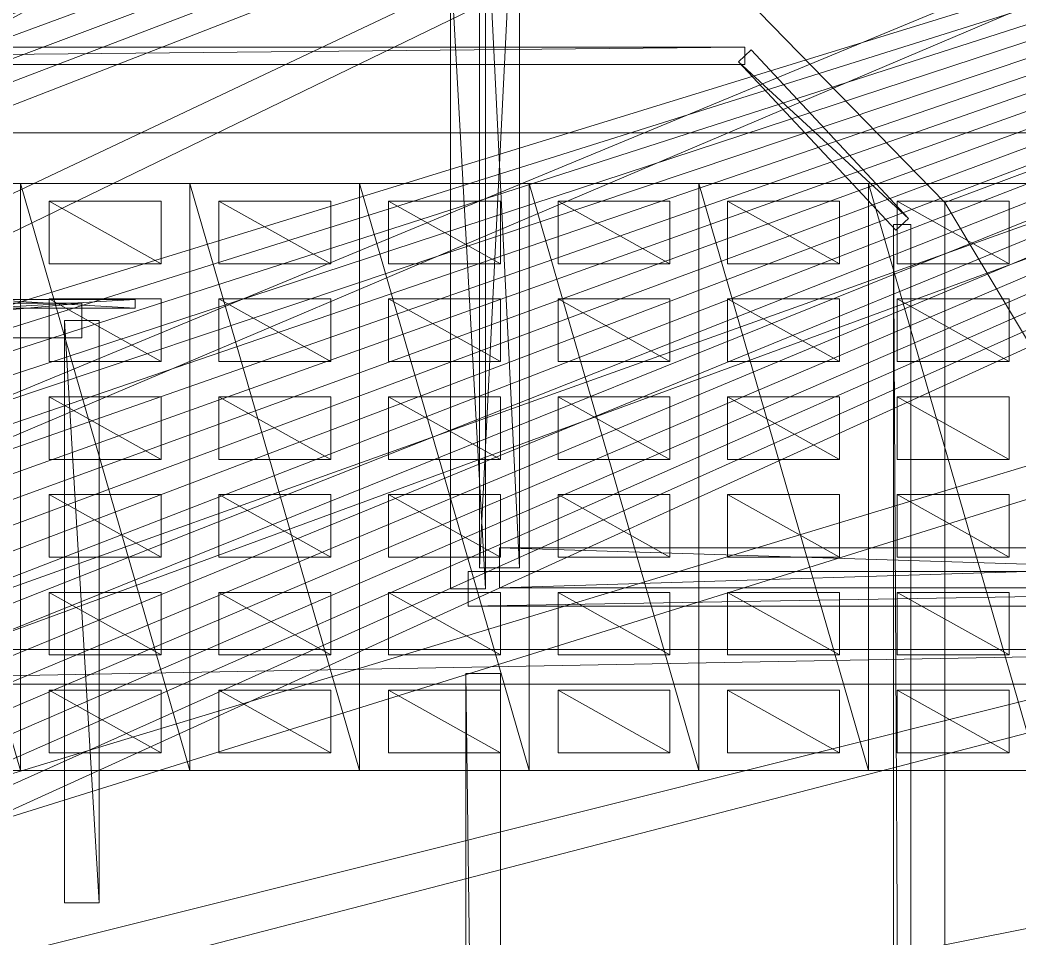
# Model space of a CAD drawing. Header units: millimetres. Extents: x -207 to 60078, y -249 to 35796.
# Drawn here: x 33323 to 39077, y 22856 to 28140 of the extents above; entities that cross this region are included whole.
import ezdxf

# ---------------------------------------------------------------- set-up
doc = ezdxf.new("R2010")
doc.units = ezdxf.units.MM
for name, color, linetype, lineweight, true_color in [('F01_DOORS', 7, 'Continuous', 18, 0xb07c4b), ('F01_SLABS', 7, 'Continuous', 18, 0xa6b7af), ('F01_WALLS', 7, 'Continuous', 18, 0xc4ccd5), ('F02_SLABS', 7, 'Continuous', 18, 0xa6b7af), ('F02_WALLS', 7, 'Continuous', 18, 0xc4ccd5), ('F03_SEATING', 7, 'Continuous', 18, 0xac5052), ('F03_SLABS', 7, 'Continuous', 18, 0xa6b7af), ('F04_RAILS', 7, 'Continuous', 18, 0x627990), ('F04_SLABS', 7, 'Continuous', 18, 0xa6b7af), ('F07_SLABS', 7, 'Continuous', 18, 0xa6b7af), ('F07_WALLS', 7, 'Continuous', 18, 0xc4ccd5), ('F08_SLABS', 7, 'Continuous', 18, 0xa6b7af), ('F08_WALLS', 7, 'Continuous', 18, 0xc4ccd5)]:
    doc.layers.add(name, color=color, linetype=linetype, lineweight=lineweight, true_color=true_color)

msp = doc.modelspace()

# ---------------------------------------------------------------- meshes
at = {"layer": 'F01_DOORS'}
mesh = msp.add_polyface(dxfattribs=at)
corners = [(33123.3, 26481.8, 2200), (33123.3, 26531.8, 2200), (33123.3, 26481.8), (33986.3, 26481.8), (33123.3, 26531.8), (33986.3, 26531.8, 2200), (33986.3, 26481.8, 2200), (33986.3, 26531.8)]
mesh.append_faces([[corners[k] for k in face] for face in [(0, 1, 2), (3, 0, 2), (2, 1, 4), (4, 3, 2), (0, 5, 1), (6, 0, 3), (6, 5, 0), (1, 5, 4), (7, 3, 4), (4, 5, 7), (7, 6, 3), (5, 6, 7)]])
at = {"layer": 'F01_SLABS'}
mesh = msp.add_polyface(dxfattribs=at)
corners = [(20499.3, 19563.1, -240), (20406.2, 19899.4, -240), (60000, 31910.1, -240), (20499.3, 19563.1), (60000, 31910.1), (20406.2, 19899.4), (20296.7, 20230.8, -240), (60000, 34436.8, -240), (60000, 34436.8), (20296.7, 20230.8), (20171.1, 20556.3, -240), (56562.5, 35630.1, -240), (56562.5, 35630.1), (20171.1, 20556.3), (20029.7, 20875.4, -240), (51226.1, 35630.1, -240), (51226.1, 35630.1), (20029.7, 20875.4), (19872.8, 21187.1, -240), (46893.9, 35630.1, -240), (46893.9, 35630.1), (19872.8, 21187.1), (19700.8, 21490.7, -240), (43291.1, 35630.1, -240), (43291.1, 35630.1), (19700.8, 21490.7), (19514.1, 21785.5, -240), (40234.1, 35630.1, -240), (40234.1, 35630.1), (19514.1, 21785.5), (19313.2, 22070.8, -240), (37595.9, 35630.1, -240), (37595.9, 35630.1), (19313.2, 22070.8), (19098.5, 22345.9, -240), (35285.4, 35630.1, -240), (35285.4, 35630.1), (19098.5, 22345.9), (18870.6, 22610.1, -240), (33236, 35630.1, -240), (33236, 35630.1), (18870.6, 22610.1), (18630, 22862.9, -240), (31397.3, 35630.1, -240), (31397.3, 35630.1), (18630, 22862.9), (18377.2, 23103.5, -240), (29730.8, 35630.1, -240), (29730.8, 35630.1), (18377.2, 23103.5), (18113, 23331.4, -240), (28206.3, 35630.1, -240), (28206.3, 35630.1), (18113, 23331.4), (26800.1, 35630.1, -240), (26800.1, 35630.1), (17837.9, 23546.1, -240), (25492.7, 35630.1, -240), (17837.9, 23546.1), (25492.7, 35630.1), (17552.6, 23747, -240), (24268.4, 35630.1, -240), (17552.6, 23747), (24268.4, 35630.1), (17257.8, 23933.7, -240), (23114.1, 35630.1, -240), (17257.8, 23933.7), (23114.1, 35630.1), (22018.9, 35630.1, -240), (22018.9, 35630.1), (20973.5, 35630.1), (20406.2, 15771.8), (60000, 6213.7), (20499.3, 16108.1)]
mesh.append_faces([[corners[k] for k in face] for face in [(0, 1, 2), (3, 4, 5), (1, 6, 7), (5, 8, 9), (6, 10, 11), (9, 12, 13), (10, 14, 15), (13, 16, 17), (14, 18, 19), (17, 20, 21), (18, 22, 23), (21, 24, 25), (22, 26, 27), (25, 28, 29), (26, 30, 31), (26, 31, 27), (29, 28, 32), (29, 32, 33), (30, 34, 35), (30, 35, 31), (33, 32, 36), (33, 36, 37), (34, 38, 39), (34, 39, 35), (37, 36, 40), (37, 40, 41), (38, 42, 43), (38, 43, 39), (41, 40, 44), (41, 44, 45), (39, 43, 44), (39, 44, 40), (42, 46, 47), (42, 47, 43), (45, 44, 48), (45, 48, 49), (43, 47, 48), (43, 48, 44), (46, 50, 51), (46, 51, 47), (49, 48, 52), (49, 52, 53), (47, 51, 52), (47, 52, 48), (50, 54, 51), (53, 52, 55), (51, 54, 55), (51, 55, 52), (56, 57, 54), (58, 55, 59), (54, 57, 59), (54, 59, 55), (60, 61, 57), (62, 59, 63), (57, 61, 63), (57, 63, 59), (64, 65, 61), (66, 63, 67), (61, 65, 67), (61, 67, 63), (65, 68, 69), (65, 69, 67), (68, 70, 69), (71, 72, 73)]])
mesh = msp.add_polyface(dxfattribs=at)
corners = [(20712.3, 17835.6, -240), (20703.8, 18184.5, -240), (60000, 20115, -240), (60000, 17835.6, -240), (20712.3, 17835.6), (60000, 17835.6), (60000, 20115), (20703.8, 18184.5), (20678.1, 18532.5, -240), (60000, 22405.3, -240), (60000, 22405.3), (20678.1, 18532.5), (20635.4, 18878.8, -240), (60000, 24718, -240), (60000, 24718), (20635.4, 18878.8), (20575.7, 19222.6, -240), (60000, 27064.6, -240), (60000, 27064.6), (20575.7, 19222.6), (20499.3, 19563.1, -240), (60000, 29457.5, -240), (60000, 29457.5), (20499.3, 19563.1), (60000, 31910.1, -240), (60000, 31910.1), (20406.2, 19899.4, -240), (60000, 34436.8, -240), (20406.2, 19899.4), (60000, 34436.8), (20296.7, 20230.8, -240), (56562.5, 35630.1, -240), (20296.7, 20230.8), (56562.5, 35630.1), (20171.1, 20556.3, -240), (51226.1, 35630.1, -240), (20171.1, 20556.3), (51226.1, 35630.1), (20029.7, 20875.4, -240), (46893.9, 35630.1, -240), (20029.7, 20875.4), (46893.9, 35630.1), (19872.8, 21187.1, -240), (43291.1, 35630.1, -240), (19872.8, 21187.1), (43291.1, 35630.1), (19700.8, 21490.7, -240), (40234.1, 35630.1, -240), (19700.8, 21490.7), (40234.1, 35630.1), (37595.9, 35630.1, -240), (37595.9, 35630.1), (35285.4, 35630.1, -240), (35285.4, 35630.1), (33236, 35630.1, -240), (33236, 35630.1)]
mesh.append_faces([[corners[k] for k in face] for face in [(0, 1, 2), (0, 2, 3), (4, 5, 6), (4, 6, 7), (3, 2, 6), (3, 6, 5), (1, 8, 9), (1, 9, 2), (7, 6, 10), (7, 10, 11), (2, 9, 10), (2, 10, 6), (8, 12, 13), (8, 13, 9), (11, 10, 14), (11, 14, 15), (9, 13, 14), (9, 14, 10), (12, 16, 17), (12, 17, 13), (15, 14, 18), (15, 18, 19), (13, 17, 18), (13, 18, 14), (16, 20, 21), (16, 21, 17), (19, 18, 22), (19, 22, 23), (17, 21, 22), (17, 22, 18), (20, 24, 21), (23, 22, 25), (21, 24, 25), (21, 25, 22), (26, 27, 24), (28, 25, 29), (24, 27, 29), (24, 29, 25), (30, 31, 27), (32, 29, 33), (27, 31, 33), (27, 33, 29), (34, 35, 31), (36, 33, 37), (31, 35, 37), (31, 37, 33), (38, 39, 35), (40, 37, 41), (35, 39, 41), (35, 41, 37), (42, 43, 39), (44, 41, 45), (39, 43, 45), (39, 45, 41), (46, 47, 43), (48, 45, 49), (43, 47, 49), (43, 49, 45), (47, 50, 51), (47, 51, 49), (50, 52, 53), (50, 53, 51), (52, 54, 55), (52, 55, 53)]])
at = {"layer": 'F01_WALLS'}
mesh = msp.add_polyface(dxfattribs=at)
corners = [(35967.2, 29630.1, 4553.7), (36197.2, 29630.1, 4553.7), (35967.2, 29630.1), (35967.2, 24986.3), (36197.2, 29630.1), (36197.2, 24986.3, 4553.7), (35967.2, 24986.3, 4553.7), (36197.2, 24986.3)]
mesh.append_faces([[corners[k] for k in face] for face in [(0, 1, 2), (3, 0, 2), (2, 1, 4), (4, 3, 2), (0, 5, 1), (6, 0, 3), (6, 5, 0), (1, 5, 4), (7, 3, 4), (4, 5, 7), (7, 6, 3), (5, 6, 7)]])
mesh = msp.add_polyface(dxfattribs=at)
corners = [(36082.2, 24871.3, 4553.7), (36082.2, 25101.3, 4553.7), (36082.2, 24871.3), (43520.5, 24871.3), (36082.2, 25101.3), (43520.5, 25101.3, 4553.7), (43520.5, 24871.3, 4553.7), (43520.5, 25101.3)]
mesh.append_faces([[corners[k] for k in face] for face in [(0, 1, 2), (3, 0, 2), (2, 1, 4), (4, 3, 2), (0, 5, 1), (6, 0, 3), (6, 5, 0), (1, 5, 4), (7, 3, 4), (4, 5, 7), (7, 6, 3), (5, 6, 7)]])
at = {"layer": 'F02_SLABS'}
mesh = msp.add_polyface(dxfattribs=at)
corners = [(16945.5, 23884.6, 4583.7), (6019.7, 35331.9, 4583.7), (53034.3, 35331.9, 4583.7), (53034.3, 35331.9, 4833.7), (6019.7, 35331.9, 4833.7), (16945.5, 23884.6, 4833.7), (17148.3, 23771.9, 4583.7), (17148.3, 23771.9, 4833.7), (17347.3, 23652.6, 4583.7), (17347.3, 23652.6, 4833.7), (17542.4, 23526.8, 4583.7), (17542.4, 23526.8, 4833.7), (17733.2, 23394.8, 4583.7), (17733.2, 23394.8, 4833.7), (17919.5, 23256.5, 4583.7), (17919.5, 23256.5, 4833.7), (18101.3, 23112.3, 4583.7), (18101.3, 23112.3, 4833.7), (18278.2, 22962.2, 4583.7), (18278.2, 22962.2, 4833.7), (18450.2, 22806.3, 4583.7), (18450.2, 22806.3, 4833.7), (18616.9, 22645, 4583.7), (18616.9, 22645, 4833.7), (18778.3, 22478.2, 4583.7), (18778.3, 22478.2, 4833.7), (18934.1, 22306.3, 4583.7), (18934.1, 22306.3, 4833.7), (19084.3, 22129.3, 4583.7), (19084.3, 22129.3, 4833.7), (19228.5, 21947.6, 4583.7), (53034.3, 32592.9, 4583.7), (53034.3, 32592.9, 4833.7), (19228.5, 21947.6, 4833.7), (19366.7, 21761.2, 4583.7), (19366.7, 21761.2, 4833.7), (19498.8, 21570.4, 4583.7), (19498.8, 21570.4, 4833.7), (19624.5, 21375.4, 4583.7), (19624.5, 21375.4, 4833.7), (19743.8, 21176.3, 4583.7), (20633.2, 18556.4, 4583.7), (20659.7, 18325.8, 4583.7), (20659.7, 18325.8, 4833.7), (20633.2, 18556.4, 4833.7), (20678.7, 18094.6, 4583.7), (20678.7, 18094.6, 4833.7)]
mesh.append_faces([[corners[k] for k in face] for face in [(0, 1, 2), (3, 4, 5), (2, 6, 0), (5, 7, 3), (2, 8, 6), (7, 9, 3), (2, 10, 8), (9, 11, 3), (2, 12, 10), (11, 13, 3), (2, 14, 12), (13, 15, 3), (2, 16, 14), (15, 17, 3), (2, 18, 16), (17, 19, 3), (2, 20, 18), (19, 21, 3), (22, 20, 2), (3, 21, 23), (24, 22, 2), (3, 23, 25), (26, 24, 2), (3, 25, 27), (28, 26, 2), (3, 27, 29), (30, 28, 31), (32, 29, 33), (34, 30, 31), (32, 33, 35), (36, 34, 31), (32, 35, 37), (38, 36, 31), (32, 37, 39), (40, 38, 31), (2, 1, 4, 3), (41, 42, 43, 44), (42, 45, 46, 43)]])
mesh = msp.add_polyface(dxfattribs=at)
corners = [(53034.3, 35331.9, 4583.7), (53034.3, 32592.9, 4583.7), (19084.3, 22129.3, 4583.7), (19084.3, 22129.3, 4833.7), (53034.3, 32592.9, 4833.7), (53034.3, 35331.9, 4833.7), (53321.2, 4099.4, 4583.7), (55083.8, 32592.9, 4583.7), (55083.8, 32592.9, 4833.7), (53321.2, 4099.4, 4833.7), (19624.5, 21375.4, 4833.7), (19743.8, 21176.3, 4833.7), (19856.6, 20973.5, 4583.7), (19743.8, 21176.3, 4583.7), (19856.6, 20973.5, 4833.7), (19962.6, 20767.1, 4583.7), (19962.6, 20767.1, 4833.7), (20061.8, 20557.3, 4583.7), (20061.8, 20557.3, 4833.7), (20154.1, 20344.4, 4583.7), (20154.1, 20344.4, 4833.7), (20239.4, 20128.6, 4583.7), (20239.4, 20128.6, 4833.7), (20317.5, 19910.2, 4583.7), (20317.5, 19910.2, 4833.7), (20388.5, 19689.2, 4583.7), (20388.5, 19689.2, 4833.7), (20452.2, 19466.1, 4583.7), (20452.2, 19466.1, 4833.7), (20508.6, 19241, 4583.7), (20508.6, 19241, 4833.7), (20557.6, 19014.2, 4583.7), (20557.6, 19014.2, 4833.7), (20599.1, 18785.9, 4583.7), (20599.1, 18785.9, 4833.7), (20633.2, 18556.4, 4583.7), (20633.2, 18556.4, 4833.7), (20659.7, 18325.8, 4583.7), (20659.7, 18325.8, 4833.7), (20678.7, 18094.6, 4583.7), (20678.7, 18094.6, 4833.7), (20690.1, 17862.8, 4583.7), (20690.1, 17862.8, 4833.7), (55083.8, 4099.4, 4583.7), (55083.8, 4099.4, 4833.7)]
mesh.append_faces([[corners[k] for k in face] for face in [(0, 1, 2), (3, 4, 5), (6, 1, 7), (8, 4, 9), (4, 10, 11), (12, 13, 1), (4, 11, 14), (15, 12, 1), (4, 14, 16), (17, 15, 1), (4, 16, 18), (19, 17, 1), (4, 18, 20), (21, 19, 1), (4, 20, 22), (23, 21, 1), (4, 22, 24), (25, 23, 1), (4, 24, 26), (27, 25, 1), (4, 26, 28), (29, 27, 1), (4, 28, 30), (31, 29, 1), (4, 30, 32), (33, 31, 1), (4, 32, 34), (35, 33, 1), (4, 34, 36), (37, 35, 1), (4, 36, 38), (39, 37, 1), (4, 38, 40), (41, 39, 1), (4, 40, 42), (43, 7, 8, 44), (7, 1, 4, 8), (1, 0, 5, 4)]])
mesh = msp.add_polyface(dxfattribs=at)
corners = [(55083.8, 32592.9, 4583.7), (55083.8, 4099.4, 4583.7), (53321.2, 4099.4, 4583.7), (53321.2, 4099.4, 4833.7), (55083.8, 4099.4, 4833.7), (55083.8, 32592.9, 4833.7), (53034.3, 32592.9, 4583.7), (20690.1, 17862.8, 4583.7), (20690.1, 17862.8, 4833.7), (53034.3, 32592.9, 4833.7), (19228.5, 13314, 4583.7), (53321.2, 134.1, 4583.7), (53321.2, 134.1, 4833.7), (19228.5, 13314, 4833.7), (19962.6, 14494.5, 4583.7), (20061.8, 14704.2, 4583.7), (20154.1, 14917.1, 4583.7), (20154.1, 14917.1, 4833.7), (20061.8, 14704.2, 4833.7), (20239.4, 15132.9, 4583.7), (20239.4, 15132.9, 4833.7), (20317.5, 15351.4, 4583.7), (20317.5, 15351.4, 4833.7), (20388.5, 15572.3, 4583.7), (20388.5, 15572.3, 4833.7), (20452.2, 15795.5, 4583.7), (20452.2, 15795.5, 4833.7), (20508.6, 16020.6, 4583.7), (20508.6, 16020.6, 4833.7), (20557.6, 16247.4, 4583.7), (20557.6, 16247.4, 4833.7), (20599.1, 16475.7, 4583.7), (20599.1, 16475.7, 4833.7), (20633.2, 16705.2, 4583.7), (20633.2, 16705.2, 4833.7), (20659.7, 16935.7, 4583.7), (20659.7, 16935.7, 4833.7), (20678.7, 17167, 4583.7), (20678.7, 17167, 4833.7), (20690.1, 17398.8, 4583.7), (20690.1, 17398.8, 4833.7), (20693.9, 17630.8, 4583.7), (20693.9, 17630.8, 4833.7), (9708.8, 134.1, 4583.7), (9708.8, 134.1, 4833.7)]
mesh.append_faces([[corners[k] for k in face] for face in [(0, 1, 2), (3, 4, 5), (6, 2, 7), (8, 3, 9), (10, 2, 11), (12, 3, 13), (14, 15, 2), (15, 16, 2), (3, 17, 18), (16, 19, 2), (3, 20, 17), (19, 21, 2), (3, 22, 20), (21, 23, 2), (3, 24, 22), (23, 25, 2), (3, 26, 24), (25, 27, 2), (3, 28, 26), (27, 29, 2), (3, 30, 28), (29, 31, 2), (3, 32, 30), (31, 33, 2), (3, 34, 32), (33, 35, 2), (3, 36, 34), (35, 37, 2), (3, 38, 36), (37, 39, 2), (3, 40, 38), (7, 2, 41), (42, 3, 8), (39, 41, 2), (3, 42, 40), (43, 11, 12, 44), (11, 2, 3, 12), (2, 1, 4, 3)]])
at = {"layer": 'F02_WALLS'}
mesh = msp.add_polyface(dxfattribs=at)
corners = [(36000.8, 28504.9, 4833.7), (36000.8, 24866.6, 4833.7), (35800.8, 28504.9, 4833.7), (35800.8, 28504.9, 9511.3), (36000.8, 24866.6, 9511.3), (36000.8, 28504.9, 9511.3), (35800.8, 24866.6, 4833.7), (35800.8, 24866.6, 9511.3)]
mesh.append_faces([[corners[k] for k in face] for face in [(0, 1, 2), (3, 4, 5), (6, 2, 1), (4, 3, 7), (2, 6, 7, 3), (6, 1, 4, 7), (1, 0, 5, 4), (0, 2, 3, 5)]])
mesh = msp.add_polyface(dxfattribs=at)
corners = [(35900.8, 24966.6, 4833.7), (47582.7, 24966.6, 4833.7), (35900.8, 24766.6, 4833.7), (35900.8, 24766.6, 9511.3), (47582.7, 24966.6, 9511.3), (35900.8, 24966.6, 9511.3), (47582.7, 24766.6, 4833.7), (47582.7, 24766.6, 9511.3)]
mesh.append_faces([[corners[k] for k in face] for face in [(0, 1, 2), (3, 4, 5), (6, 2, 1), (4, 3, 7), (2, 6, 7, 3), (6, 1, 4, 7), (1, 0, 5, 4), (0, 2, 3, 5)]])
at = {"layer": 'F03_SEATING'}
mesh = msp.add_polyface(dxfattribs=at)
corners = [(34135, 27097.4, 11141.3), (34135, 26737.1, 11141.3), (33490.8, 27097.4, 11141.3), (33490.8, 27097.4, 11261.3), (34135, 26737.1, 11261.3), (34135, 27097.4, 11261.3), (33490.8, 26737.1, 11141.3), (33490.8, 26737.1, 11261.3)]
mesh.append_faces([[corners[k] for k in face] for face in [(0, 1, 2), (3, 4, 5), (6, 2, 1), (4, 3, 7), (2, 6, 7, 3), (6, 1, 4, 7), (1, 0, 5, 4), (0, 2, 3, 5)]])
mesh = msp.add_polyface(dxfattribs=at)
corners = [(35110.9, 27097.4, 11241.3), (35110.9, 26737.1, 11241.3), (34466.8, 27097.4, 11241.3), (34466.8, 27097.4, 11361.3), (35110.9, 26737.1, 11361.3), (35110.9, 27097.4, 11361.3), (34466.8, 26737.1, 11241.3), (34466.8, 26737.1, 11361.3)]
mesh.append_faces([[corners[k] for k in face] for face in [(0, 1, 2), (3, 4, 5), (6, 2, 1), (4, 3, 7), (2, 6, 7, 3), (6, 1, 4, 7), (1, 0, 5, 4), (0, 2, 3, 5)]])
mesh = msp.add_polyface(dxfattribs=at)
corners = [(36086.9, 27097.4, 11341.3), (36086.9, 26737.1, 11341.3), (35442.8, 27097.4, 11341.3), (35442.8, 27097.4, 11461.3), (36086.9, 26737.1, 11461.3), (36086.9, 27097.4, 11461.3), (35442.8, 26737.1, 11341.3), (35442.8, 26737.1, 11461.3)]
mesh.append_faces([[corners[k] for k in face] for face in [(0, 1, 2), (3, 4, 5), (6, 2, 1), (4, 3, 7), (2, 6, 7, 3), (6, 1, 4, 7), (1, 0, 5, 4), (0, 2, 3, 5)]])
mesh = msp.add_polyface(dxfattribs=at)
corners = [(37062.9, 27097.4, 11441.3), (37062.9, 26737.1, 11441.3), (36418.8, 27097.4, 11441.3), (36418.8, 27097.4, 11561.3), (37062.9, 26737.1, 11561.3), (37062.9, 27097.4, 11561.3), (36418.8, 26737.1, 11441.3), (36418.8, 26737.1, 11561.3)]
mesh.append_faces([[corners[k] for k in face] for face in [(0, 1, 2), (3, 4, 5), (6, 2, 1), (4, 3, 7), (2, 6, 7, 3), (6, 1, 4, 7), (1, 0, 5, 4), (0, 2, 3, 5)]])
mesh = msp.add_polyface(dxfattribs=at)
corners = [(38038.9, 27097.4, 11541.3), (38038.9, 26737.1, 11541.3), (37394.7, 27097.4, 11541.3), (37394.7, 27097.4, 11661.3), (38038.9, 26737.1, 11661.3), (38038.9, 27097.4, 11661.3), (37394.7, 26737.1, 11541.3), (37394.7, 26737.1, 11661.3)]
mesh.append_faces([[corners[k] for k in face] for face in [(0, 1, 2), (3, 4, 5), (6, 2, 1), (4, 3, 7), (2, 6, 7, 3), (6, 1, 4, 7), (1, 0, 5, 4), (0, 2, 3, 5)]])
mesh = msp.add_polyface(dxfattribs=at)
corners = [(39014.8, 27097.4, 11641.3), (39014.8, 26737.1, 11641.3), (38370.7, 27097.4, 11641.3), (38370.7, 27097.4, 11761.3), (39014.8, 26737.1, 11761.3), (39014.8, 27097.4, 11761.3), (38370.7, 26737.1, 11641.3), (38370.7, 26737.1, 11761.3)]
mesh.append_faces([[corners[k] for k in face] for face in [(0, 1, 2), (3, 4, 5), (6, 2, 1), (4, 3, 7), (2, 6, 7, 3), (6, 1, 4, 7), (1, 0, 5, 4), (0, 2, 3, 5)]])
mesh = msp.add_polyface(dxfattribs=at)
corners = [(34135, 26534.4, 11141.3), (34135, 26174.1, 11141.3), (33490.8, 26534.4, 11141.3), (33490.8, 26534.4, 11261.3), (34135, 26174.1, 11261.3), (34135, 26534.4, 11261.3), (33490.8, 26174.1, 11141.3), (33490.8, 26174.1, 11261.3)]
mesh.append_faces([[corners[k] for k in face] for face in [(0, 1, 2), (3, 4, 5), (6, 2, 1), (4, 3, 7), (2, 6, 7, 3), (6, 1, 4, 7), (1, 0, 5, 4), (0, 2, 3, 5)]])
mesh = msp.add_polyface(dxfattribs=at)
corners = [(35110.9, 26534.4, 11241.3), (35110.9, 26174.1, 11241.3), (34466.8, 26534.4, 11241.3), (34466.8, 26534.4, 11361.3), (35110.9, 26174.1, 11361.3), (35110.9, 26534.4, 11361.3), (34466.8, 26174.1, 11241.3), (34466.8, 26174.1, 11361.3)]
mesh.append_faces([[corners[k] for k in face] for face in [(0, 1, 2), (3, 4, 5), (6, 2, 1), (4, 3, 7), (2, 6, 7, 3), (6, 1, 4, 7), (1, 0, 5, 4), (0, 2, 3, 5)]])
mesh = msp.add_polyface(dxfattribs=at)
corners = [(36086.9, 26534.4, 11341.3), (36086.9, 26174.1, 11341.3), (35442.8, 26534.4, 11341.3), (35442.8, 26534.4, 11461.3), (36086.9, 26174.1, 11461.3), (36086.9, 26534.4, 11461.3), (35442.8, 26174.1, 11341.3), (35442.8, 26174.1, 11461.3)]
mesh.append_faces([[corners[k] for k in face] for face in [(0, 1, 2), (3, 4, 5), (6, 2, 1), (4, 3, 7), (2, 6, 7, 3), (6, 1, 4, 7), (1, 0, 5, 4), (0, 2, 3, 5)]])
mesh = msp.add_polyface(dxfattribs=at)
corners = [(37062.9, 26534.4, 11441.3), (37062.9, 26174.1, 11441.3), (36418.8, 26534.4, 11441.3), (36418.8, 26534.4, 11561.3), (37062.9, 26174.1, 11561.3), (37062.9, 26534.4, 11561.3), (36418.8, 26174.1, 11441.3), (36418.8, 26174.1, 11561.3)]
mesh.append_faces([[corners[k] for k in face] for face in [(0, 1, 2), (3, 4, 5), (6, 2, 1), (4, 3, 7), (2, 6, 7, 3), (6, 1, 4, 7), (1, 0, 5, 4), (0, 2, 3, 5)]])
mesh = msp.add_polyface(dxfattribs=at)
corners = [(38038.9, 26534.4, 11541.3), (38038.9, 26174.1, 11541.3), (37394.7, 26534.4, 11541.3), (37394.7, 26534.4, 11661.3), (38038.9, 26174.1, 11661.3), (38038.9, 26534.4, 11661.3), (37394.7, 26174.1, 11541.3), (37394.7, 26174.1, 11661.3)]
mesh.append_faces([[corners[k] for k in face] for face in [(0, 1, 2), (3, 4, 5), (6, 2, 1), (4, 3, 7), (2, 6, 7, 3), (6, 1, 4, 7), (1, 0, 5, 4), (0, 2, 3, 5)]])
mesh = msp.add_polyface(dxfattribs=at)
corners = [(39014.8, 26534.4, 11641.3), (39014.8, 26174.1, 11641.3), (38370.7, 26534.4, 11641.3), (38370.7, 26534.4, 11761.3), (39014.8, 26174.1, 11761.3), (39014.8, 26534.4, 11761.3), (38370.7, 26174.1, 11641.3), (38370.7, 26174.1, 11761.3)]
mesh.append_faces([[corners[k] for k in face] for face in [(0, 1, 2), (3, 4, 5), (6, 2, 1), (4, 3, 7), (2, 6, 7, 3), (6, 1, 4, 7), (1, 0, 5, 4), (0, 2, 3, 5)]])
mesh = msp.add_polyface(dxfattribs=at)
corners = [(34135, 25971.5, 11141.3), (34135, 25611.2, 11141.3), (33490.8, 25971.5, 11141.3), (33490.8, 25971.5, 11261.3), (34135, 25611.2, 11261.3), (34135, 25971.5, 11261.3), (33490.8, 25611.2, 11141.3), (33490.8, 25611.2, 11261.3)]
mesh.append_faces([[corners[k] for k in face] for face in [(0, 1, 2), (3, 4, 5), (6, 2, 1), (4, 3, 7), (2, 6, 7, 3), (6, 1, 4, 7), (1, 0, 5, 4), (0, 2, 3, 5)]])
mesh = msp.add_polyface(dxfattribs=at)
corners = [(35110.9, 25971.5, 11241.3), (35110.9, 25611.2, 11241.3), (34466.8, 25971.5, 11241.3), (34466.8, 25971.5, 11361.3), (35110.9, 25611.2, 11361.3), (35110.9, 25971.5, 11361.3), (34466.8, 25611.2, 11241.3), (34466.8, 25611.2, 11361.3)]
mesh.append_faces([[corners[k] for k in face] for face in [(0, 1, 2), (3, 4, 5), (6, 2, 1), (4, 3, 7), (2, 6, 7, 3), (6, 1, 4, 7), (1, 0, 5, 4), (0, 2, 3, 5)]])
mesh = msp.add_polyface(dxfattribs=at)
corners = [(36086.9, 25971.5, 11341.3), (36086.9, 25611.2, 11341.3), (35442.8, 25971.5, 11341.3), (35442.8, 25971.5, 11461.3), (36086.9, 25611.2, 11461.3), (36086.9, 25971.5, 11461.3), (35442.8, 25611.2, 11341.3), (35442.8, 25611.2, 11461.3)]
mesh.append_faces([[corners[k] for k in face] for face in [(0, 1, 2), (3, 4, 5), (6, 2, 1), (4, 3, 7), (2, 6, 7, 3), (6, 1, 4, 7), (1, 0, 5, 4), (0, 2, 3, 5)]])
mesh = msp.add_polyface(dxfattribs=at)
corners = [(37062.9, 25971.5, 11441.3), (37062.9, 25611.2, 11441.3), (36418.8, 25971.5, 11441.3), (36418.8, 25971.5, 11561.3), (37062.9, 25611.2, 11561.3), (37062.9, 25971.5, 11561.3), (36418.8, 25611.2, 11441.3), (36418.8, 25611.2, 11561.3)]
mesh.append_faces([[corners[k] for k in face] for face in [(0, 1, 2), (3, 4, 5), (6, 2, 1), (4, 3, 7), (2, 6, 7, 3), (6, 1, 4, 7), (1, 0, 5, 4), (0, 2, 3, 5)]])
mesh = msp.add_polyface(dxfattribs=at)
corners = [(38038.9, 25971.5, 11541.3), (38038.9, 25611.2, 11541.3), (37394.7, 25971.5, 11541.3), (37394.7, 25971.5, 11661.3), (38038.9, 25611.2, 11661.3), (38038.9, 25971.5, 11661.3), (37394.7, 25611.2, 11541.3), (37394.7, 25611.2, 11661.3)]
mesh.append_faces([[corners[k] for k in face] for face in [(0, 1, 2), (3, 4, 5), (6, 2, 1), (4, 3, 7), (2, 6, 7, 3), (6, 1, 4, 7), (1, 0, 5, 4), (0, 2, 3, 5)]])
mesh = msp.add_polyface(dxfattribs=at)
corners = [(39014.8, 25971.5, 11641.3), (39014.8, 25611.2, 11641.3), (38370.7, 25971.5, 11641.3), (38370.7, 25971.5, 11761.3), (39014.8, 25611.2, 11761.3), (39014.8, 25971.5, 11761.3), (38370.7, 25611.2, 11641.3), (38370.7, 25611.2, 11761.3)]
mesh.append_faces([[corners[k] for k in face] for face in [(0, 1, 2), (3, 4, 5), (6, 2, 1), (4, 3, 7), (2, 6, 7, 3), (6, 1, 4, 7), (1, 0, 5, 4), (0, 2, 3, 5)]])
mesh = msp.add_polyface(dxfattribs=at)
corners = [(34135, 25408.5, 11141.3), (34135, 25048.2, 11141.3), (33490.8, 25408.5, 11141.3), (33490.8, 25408.5, 11261.3), (34135, 25048.2, 11261.3), (34135, 25408.5, 11261.3), (33490.8, 25048.2, 11141.3), (33490.8, 25048.2, 11261.3)]
mesh.append_faces([[corners[k] for k in face] for face in [(0, 1, 2), (3, 4, 5), (6, 2, 1), (4, 3, 7), (2, 6, 7, 3), (6, 1, 4, 7), (1, 0, 5, 4), (0, 2, 3, 5)]])
mesh = msp.add_polyface(dxfattribs=at)
corners = [(35110.9, 25408.5, 11241.3), (35110.9, 25048.2, 11241.3), (34466.8, 25408.5, 11241.3), (34466.8, 25408.5, 11361.3), (35110.9, 25048.2, 11361.3), (35110.9, 25408.5, 11361.3), (34466.8, 25048.2, 11241.3), (34466.8, 25048.2, 11361.3)]
mesh.append_faces([[corners[k] for k in face] for face in [(0, 1, 2), (3, 4, 5), (6, 2, 1), (4, 3, 7), (2, 6, 7, 3), (6, 1, 4, 7), (1, 0, 5, 4), (0, 2, 3, 5)]])
mesh = msp.add_polyface(dxfattribs=at)
corners = [(36086.9, 25408.5, 11341.3), (36086.9, 25048.2, 11341.3), (35442.8, 25408.5, 11341.3), (35442.8, 25408.5, 11461.3), (36086.9, 25048.2, 11461.3), (36086.9, 25408.5, 11461.3), (35442.8, 25048.2, 11341.3), (35442.8, 25048.2, 11461.3)]
mesh.append_faces([[corners[k] for k in face] for face in [(0, 1, 2), (3, 4, 5), (6, 2, 1), (4, 3, 7), (2, 6, 7, 3), (6, 1, 4, 7), (1, 0, 5, 4), (0, 2, 3, 5)]])
mesh = msp.add_polyface(dxfattribs=at)
corners = [(37062.9, 25408.5, 11441.3), (37062.9, 25048.2, 11441.3), (36418.8, 25408.5, 11441.3), (36418.8, 25408.5, 11561.3), (37062.9, 25048.2, 11561.3), (37062.9, 25408.5, 11561.3), (36418.8, 25048.2, 11441.3), (36418.8, 25048.2, 11561.3)]
mesh.append_faces([[corners[k] for k in face] for face in [(0, 1, 2), (3, 4, 5), (6, 2, 1), (4, 3, 7), (2, 6, 7, 3), (6, 1, 4, 7), (1, 0, 5, 4), (0, 2, 3, 5)]])
mesh = msp.add_polyface(dxfattribs=at)
corners = [(38038.9, 25408.5, 11541.3), (38038.9, 25048.2, 11541.3), (37394.7, 25408.5, 11541.3), (37394.7, 25408.5, 11661.3), (38038.9, 25048.2, 11661.3), (38038.9, 25408.5, 11661.3), (37394.7, 25048.2, 11541.3), (37394.7, 25048.2, 11661.3)]
mesh.append_faces([[corners[k] for k in face] for face in [(0, 1, 2), (3, 4, 5), (6, 2, 1), (4, 3, 7), (2, 6, 7, 3), (6, 1, 4, 7), (1, 0, 5, 4), (0, 2, 3, 5)]])
mesh = msp.add_polyface(dxfattribs=at)
corners = [(39014.8, 25408.5, 11641.3), (39014.8, 25048.2, 11641.3), (38370.7, 25408.5, 11641.3), (38370.7, 25408.5, 11761.3), (39014.8, 25048.2, 11761.3), (39014.8, 25408.5, 11761.3), (38370.7, 25048.2, 11641.3), (38370.7, 25048.2, 11761.3)]
mesh.append_faces([[corners[k] for k in face] for face in [(0, 1, 2), (3, 4, 5), (6, 2, 1), (4, 3, 7), (2, 6, 7, 3), (6, 1, 4, 7), (1, 0, 5, 4), (0, 2, 3, 5)]])
mesh = msp.add_polyface(dxfattribs=at)
corners = [(34135, 24845.5, 11141.3), (34135, 24485.2, 11141.3), (33490.8, 24845.5, 11141.3), (33490.8, 24845.5, 11261.3), (34135, 24485.2, 11261.3), (34135, 24845.5, 11261.3), (33490.8, 24485.2, 11141.3), (33490.8, 24485.2, 11261.3)]
mesh.append_faces([[corners[k] for k in face] for face in [(0, 1, 2), (3, 4, 5), (6, 2, 1), (4, 3, 7), (2, 6, 7, 3), (6, 1, 4, 7), (1, 0, 5, 4), (0, 2, 3, 5)]])
mesh = msp.add_polyface(dxfattribs=at)
corners = [(35110.9, 24845.5, 11241.3), (35110.9, 24485.2, 11241.3), (34466.8, 24845.5, 11241.3), (34466.8, 24845.5, 11361.3), (35110.9, 24485.2, 11361.3), (35110.9, 24845.5, 11361.3), (34466.8, 24485.2, 11241.3), (34466.8, 24485.2, 11361.3)]
mesh.append_faces([[corners[k] for k in face] for face in [(0, 1, 2), (3, 4, 5), (6, 2, 1), (4, 3, 7), (2, 6, 7, 3), (6, 1, 4, 7), (1, 0, 5, 4), (0, 2, 3, 5)]])
mesh = msp.add_polyface(dxfattribs=at)
corners = [(36086.9, 24845.5, 11341.3), (36086.9, 24485.2, 11341.3), (35442.8, 24845.5, 11341.3), (35442.8, 24845.5, 11461.3), (36086.9, 24485.2, 11461.3), (36086.9, 24845.5, 11461.3), (35442.8, 24485.2, 11341.3), (35442.8, 24485.2, 11461.3)]
mesh.append_faces([[corners[k] for k in face] for face in [(0, 1, 2), (3, 4, 5), (6, 2, 1), (4, 3, 7), (2, 6, 7, 3), (6, 1, 4, 7), (1, 0, 5, 4), (0, 2, 3, 5)]])
mesh = msp.add_polyface(dxfattribs=at)
corners = [(37062.9, 24845.5, 11441.3), (37062.9, 24485.2, 11441.3), (36418.8, 24845.5, 11441.3), (36418.8, 24845.5, 11561.3), (37062.9, 24485.2, 11561.3), (37062.9, 24845.5, 11561.3), (36418.8, 24485.2, 11441.3), (36418.8, 24485.2, 11561.3)]
mesh.append_faces([[corners[k] for k in face] for face in [(0, 1, 2), (3, 4, 5), (6, 2, 1), (4, 3, 7), (2, 6, 7, 3), (6, 1, 4, 7), (1, 0, 5, 4), (0, 2, 3, 5)]])
mesh = msp.add_polyface(dxfattribs=at)
corners = [(38038.9, 24845.5, 11541.3), (38038.9, 24485.2, 11541.3), (37394.7, 24845.5, 11541.3), (37394.7, 24845.5, 11661.3), (38038.9, 24485.2, 11661.3), (38038.9, 24845.5, 11661.3), (37394.7, 24485.2, 11541.3), (37394.7, 24485.2, 11661.3)]
mesh.append_faces([[corners[k] for k in face] for face in [(0, 1, 2), (3, 4, 5), (6, 2, 1), (4, 3, 7), (2, 6, 7, 3), (6, 1, 4, 7), (1, 0, 5, 4), (0, 2, 3, 5)]])
mesh = msp.add_polyface(dxfattribs=at)
corners = [(39014.8, 24845.5, 11641.3), (39014.8, 24485.2, 11641.3), (38370.7, 24845.5, 11641.3), (38370.7, 24845.5, 11761.3), (39014.8, 24485.2, 11761.3), (39014.8, 24845.5, 11761.3), (38370.7, 24485.2, 11641.3), (38370.7, 24485.2, 11761.3)]
mesh.append_faces([[corners[k] for k in face] for face in [(0, 1, 2), (3, 4, 5), (6, 2, 1), (4, 3, 7), (2, 6, 7, 3), (6, 1, 4, 7), (1, 0, 5, 4), (0, 2, 3, 5)]])
mesh = msp.add_polyface(dxfattribs=at)
corners = [(34135, 24282.6, 11141.3), (34135, 23922.3, 11141.3), (33490.8, 24282.6, 11141.3), (33490.8, 24282.6, 11261.3), (34135, 23922.3, 11261.3), (34135, 24282.6, 11261.3), (33490.8, 23922.3, 11141.3), (33490.8, 23922.3, 11261.3)]
mesh.append_faces([[corners[k] for k in face] for face in [(0, 1, 2), (3, 4, 5), (6, 2, 1), (4, 3, 7), (2, 6, 7, 3), (6, 1, 4, 7), (1, 0, 5, 4), (0, 2, 3, 5)]])
mesh = msp.add_polyface(dxfattribs=at)
corners = [(35110.9, 24282.6, 11241.3), (35110.9, 23922.3, 11241.3), (34466.8, 24282.6, 11241.3), (34466.8, 24282.6, 11361.3), (35110.9, 23922.3, 11361.3), (35110.9, 24282.6, 11361.3), (34466.8, 23922.3, 11241.3), (34466.8, 23922.3, 11361.3)]
mesh.append_faces([[corners[k] for k in face] for face in [(0, 1, 2), (3, 4, 5), (6, 2, 1), (4, 3, 7), (2, 6, 7, 3), (6, 1, 4, 7), (1, 0, 5, 4), (0, 2, 3, 5)]])
mesh = msp.add_polyface(dxfattribs=at)
corners = [(36086.9, 24282.6, 11341.3), (36086.9, 23922.3, 11341.3), (35442.8, 24282.6, 11341.3), (35442.8, 24282.6, 11461.3), (36086.9, 23922.3, 11461.3), (36086.9, 24282.6, 11461.3), (35442.8, 23922.3, 11341.3), (35442.8, 23922.3, 11461.3)]
mesh.append_faces([[corners[k] for k in face] for face in [(0, 1, 2), (3, 4, 5), (6, 2, 1), (4, 3, 7), (2, 6, 7, 3), (6, 1, 4, 7), (1, 0, 5, 4), (0, 2, 3, 5)]])
mesh = msp.add_polyface(dxfattribs=at)
corners = [(37062.9, 24282.6, 11441.3), (37062.9, 23922.3, 11441.3), (36418.8, 24282.6, 11441.3), (36418.8, 24282.6, 11561.3), (37062.9, 23922.3, 11561.3), (37062.9, 24282.6, 11561.3), (36418.8, 23922.3, 11441.3), (36418.8, 23922.3, 11561.3)]
mesh.append_faces([[corners[k] for k in face] for face in [(0, 1, 2), (3, 4, 5), (6, 2, 1), (4, 3, 7), (2, 6, 7, 3), (6, 1, 4, 7), (1, 0, 5, 4), (0, 2, 3, 5)]])
mesh = msp.add_polyface(dxfattribs=at)
corners = [(38038.9, 24282.6, 11541.3), (38038.9, 23922.3, 11541.3), (37394.7, 24282.6, 11541.3), (37394.7, 24282.6, 11661.3), (38038.9, 23922.3, 11661.3), (38038.9, 24282.6, 11661.3), (37394.7, 23922.3, 11541.3), (37394.7, 23922.3, 11661.3)]
mesh.append_faces([[corners[k] for k in face] for face in [(0, 1, 2), (3, 4, 5), (6, 2, 1), (4, 3, 7), (2, 6, 7, 3), (6, 1, 4, 7), (1, 0, 5, 4), (0, 2, 3, 5)]])
mesh = msp.add_polyface(dxfattribs=at)
corners = [(39014.8, 24282.6, 11641.3), (39014.8, 23922.3, 11641.3), (38370.7, 24282.6, 11641.3), (38370.7, 24282.6, 11761.3), (39014.8, 23922.3, 11761.3), (39014.8, 24282.6, 11761.3), (38370.7, 23922.3, 11641.3), (38370.7, 23922.3, 11761.3)]
mesh.append_faces([[corners[k] for k in face] for face in [(0, 1, 2), (3, 4, 5), (6, 2, 1), (4, 3, 7), (2, 6, 7, 3), (6, 1, 4, 7), (1, 0, 5, 4), (0, 2, 3, 5)]])
at = {"layer": 'F03_SLABS'}
mesh = msp.add_polyface(dxfattribs=at)
corners = [(55168.7, 3554.2, 9541.3), (53452.5, 3554.2, 9541.3), (43531.9, 27490.6, 9541.3), (43531.9, 27490.6, 9791.3), (53452.5, 3554.2, 9791.3), (55168.7, 3554.2, 9791.3), (53452.5, 259.8, 9541.3), (9793.6, 259.8, 9541.3), (22476.8, 5972.9, 9541.3), (22476.8, 5972.9, 9791.3), (9793.6, 259.8, 9791.3), (53452.5, 259.8, 9791.3), (43531.9, 5972.9, 9541.3), (43531.9, 5972.9, 9791.3), (4728.6, 4471.6, 9541.3), (4728.6, 4471.6, 9791.3), (3891.5, 32828.4, 9541.3), (22476.8, 27490.6, 9541.3), (22476.8, 27490.6, 9791.3), (3891.5, 32828.4, 9791.3), (53368.7, 35372.1, 9541.3), (53368.7, 32369.6, 9541.3), (53368.7, 32369.6, 9791.3), (53368.7, 35372.1, 9791.3), (55168.7, 32369.6, 9541.3), (55168.7, 32369.6, 9791.3), (5984.4, 35372.1, 9541.3), (5984.4, 35372.1, 9791.3)]
mesh.append_faces([[corners[k] for k in face] for face in [(0, 1, 2), (3, 4, 5), (6, 7, 8), (9, 10, 11), (8, 12, 6), (11, 13, 9), (8, 7, 14), (15, 10, 9), (14, 16, 17), (18, 19, 15), (20, 21, 2), (3, 22, 23), (2, 24, 0), (5, 25, 3), (12, 1, 6), (11, 4, 13), (14, 17, 8), (9, 18, 15), (20, 2, 17), (18, 3, 23), (1, 12, 2), (3, 13, 4), (17, 16, 26), (27, 19, 18), (2, 21, 24), (25, 22, 3), (17, 26, 20), (23, 27, 18), (20, 26, 27, 23), (26, 16, 19, 27), (16, 14, 15, 19), (14, 7, 10, 15), (7, 6, 11, 10), (6, 1, 4, 11), (1, 0, 5, 4), (0, 24, 25, 5), (24, 21, 22, 25), (21, 20, 23, 22), (8, 17, 18, 9), (17, 2, 3, 18), (2, 12, 13, 3), (12, 8, 9, 13)]])
mesh = msp.add_polyface(dxfattribs=at)
corners = [(43531.9, 27490.6, 9541.3), (43531.9, 5972.9, 9541.3), (22476.8, 27490.6, 9541.3), (22476.8, 27490.6, 9791.3), (43531.9, 5972.9, 9791.3), (43531.9, 27490.6, 9791.3), (22476.8, 5972.9, 9541.3), (22476.8, 5972.9, 9791.3)]
mesh.append_faces([[corners[k] for k in face] for face in [(0, 1, 2), (3, 4, 5), (6, 2, 1), (4, 3, 7), (2, 6, 7, 3), (6, 1, 4, 7), (1, 0, 5, 4), (0, 2, 3, 5)]])
mesh = msp.add_polyface(dxfattribs=at)
corners = [(33324.9, 27198.7, 9541.3), (33324.9, 23820.9, 9541.3), (32348.9, 27198.7, 9541.3), (32348.9, 27198.7, 10691.3), (33324.9, 23820.9, 10691.3), (33324.9, 27198.7, 10691.3), (32348.9, 23820.9, 9541.3), (32348.9, 23820.9, 10691.3)]
mesh.append_faces([[corners[k] for k in face] for face in [(0, 1, 2), (3, 4, 5), (6, 2, 1), (4, 3, 7), (2, 6, 7, 3), (6, 1, 4, 7), (1, 0, 5, 4), (0, 2, 3, 5)]])
mesh = msp.add_polyface(dxfattribs=at)
corners = [(34300.9, 27198.7, 9541.3), (34300.9, 23820.9, 9541.3), (33324.9, 27198.7, 9541.3), (33324.9, 27198.7, 10791.3), (34300.9, 23820.9, 10791.3), (34300.9, 27198.7, 10791.3), (33324.9, 23820.9, 9541.3), (33324.9, 23820.9, 10791.3)]
mesh.append_faces([[corners[k] for k in face] for face in [(0, 1, 2), (3, 4, 5), (6, 2, 1), (4, 3, 7), (2, 6, 7, 3), (6, 1, 4, 7), (1, 0, 5, 4), (0, 2, 3, 5)]])
mesh = msp.add_polyface(dxfattribs=at)
corners = [(35276.9, 27198.7, 9541.3), (35276.9, 23820.9, 9541.3), (34300.9, 27198.7, 9541.3), (34300.9, 27198.7, 10891.3), (35276.9, 23820.9, 10891.3), (35276.9, 27198.7, 10891.3), (34300.9, 23820.9, 9541.3), (34300.9, 23820.9, 10891.3)]
mesh.append_faces([[corners[k] for k in face] for face in [(0, 1, 2), (3, 4, 5), (6, 2, 1), (4, 3, 7), (2, 6, 7, 3), (6, 1, 4, 7), (1, 0, 5, 4), (0, 2, 3, 5)]])
mesh = msp.add_polyface(dxfattribs=at)
corners = [(36252.8, 27198.7, 9541.3), (36252.8, 23820.9, 9541.3), (35276.9, 27198.7, 9541.3), (35276.9, 27198.7, 10991.3), (36252.8, 23820.9, 10991.3), (36252.8, 27198.7, 10991.3), (35276.9, 23820.9, 9541.3), (35276.9, 23820.9, 10991.3)]
mesh.append_faces([[corners[k] for k in face] for face in [(0, 1, 2), (3, 4, 5), (6, 2, 1), (4, 3, 7), (2, 6, 7, 3), (6, 1, 4, 7), (1, 0, 5, 4), (0, 2, 3, 5)]])
mesh = msp.add_polyface(dxfattribs=at)
corners = [(37228.8, 27198.7, 9541.3), (37228.8, 23820.9, 9541.3), (36252.8, 27198.7, 9541.3), (36252.8, 27198.7, 11091.3), (37228.8, 23820.9, 11091.3), (37228.8, 27198.7, 11091.3), (36252.8, 23820.9, 9541.3), (36252.8, 23820.9, 11091.3)]
mesh.append_faces([[corners[k] for k in face] for face in [(0, 1, 2), (3, 4, 5), (6, 2, 1), (4, 3, 7), (2, 6, 7, 3), (6, 1, 4, 7), (1, 0, 5, 4), (0, 2, 3, 5)]])
mesh = msp.add_polyface(dxfattribs=at)
corners = [(38204.8, 27198.7, 9541.3), (38204.8, 23820.9, 9541.3), (37228.8, 27198.7, 9541.3), (37228.8, 27198.7, 11191.3), (38204.8, 23820.9, 11191.3), (38204.8, 27198.7, 11191.3), (37228.8, 23820.9, 9541.3), (37228.8, 23820.9, 11191.3)]
mesh.append_faces([[corners[k] for k in face] for face in [(0, 1, 2), (3, 4, 5), (6, 2, 1), (4, 3, 7), (2, 6, 7, 3), (6, 1, 4, 7), (1, 0, 5, 4), (0, 2, 3, 5)]])
mesh = msp.add_polyface(dxfattribs=at)
corners = [(39180.8, 27198.7, 9541.3), (39180.8, 23820.9, 9541.3), (38204.8, 27198.7, 9541.3), (38204.8, 27198.7, 11291.3), (39180.8, 23820.9, 11291.3), (39180.8, 27198.7, 11291.3), (38204.8, 23820.9, 9541.3), (38204.8, 23820.9, 11291.3)]
mesh.append_faces([[corners[k] for k in face] for face in [(0, 1, 2), (3, 4, 5), (6, 2, 1), (4, 3, 7), (2, 6, 7, 3), (6, 1, 4, 7), (1, 0, 5, 4), (0, 2, 3, 5)]])
at = {"layer": 'F04_RAILS'}
mesh = msp.add_polyface(dxfattribs=at)
corners = [(27366.5, 27983.2, 14129.2), (37492.9, 27983.2, 14129.2), (27366.5, 27883.2, 14129.2), (27366.5, 27883.2, 15129.2), (37492.9, 27983.2, 15129.2), (27366.5, 27983.2, 15129.2), (37492.9, 27883.2, 14129.2), (37492.9, 27883.2, 15129.2)]
mesh.append_faces([[corners[k] for k in face] for face in [(0, 1, 2), (3, 4, 5), (6, 2, 1), (4, 3, 7), (2, 6, 7, 3), (6, 1, 4, 7), (1, 0, 5, 4), (0, 2, 3, 5)]])
mesh = msp.add_polyface(dxfattribs=at)
corners = [(37529.4, 27967.4, 14129.2), (38435, 26997.9, 14129.2), (37456.3, 27899.1, 14129.2), (37456.3, 27899.1, 15129.2), (38435, 26997.9, 15129.2), (37529.4, 27967.4, 15129.2), (38361.9, 26929.6, 14129.2), (38361.9, 26929.6, 15129.2)]
mesh.append_faces([[corners[k] for k in face] for face in [(0, 1, 2), (3, 4, 5), (6, 2, 1), (4, 3, 7), (2, 6, 7, 3), (6, 1, 4, 7), (1, 0, 5, 4), (0, 2, 3, 5)]])
mesh = msp.add_polyface(dxfattribs=at)
corners = [(38448.5, 26963.7, 14129.2), (38448.5, 8163.7, 14129.2), (38348.5, 26963.7, 14129.2), (38348.5, 26963.7, 15129.2), (38448.5, 8163.7, 15129.2), (38448.5, 26963.7, 15129.2), (38348.5, 8163.7, 14129.2), (38348.5, 8163.7, 15129.2)]
mesh.append_faces([[corners[k] for k in face] for face in [(0, 1, 2), (3, 4, 5), (6, 2, 1), (4, 3, 7), (2, 6, 7, 3), (6, 1, 4, 7), (1, 0, 5, 4), (0, 2, 3, 5)]])
at = {"layer": 'F04_SLABS'}
mesh = msp.add_polyface(dxfattribs=at)
corners = [(54411.2, 32359.3, 13879.2), (54411.2, 3442.7, 13879.2), (52805.8, 3442.7, 13879.2), (52805.8, 3442.7, 14129.2), (54411.2, 3442.7, 14129.2), (54411.2, 32359.3, 14129.2), (10036.5, -98.2, 13879.2), (10736.3, 1503.6, 13879.2), (21850.6, 5634.6, 13879.2), (21850.6, 5634.6, 14129.2), (10736.3, 1503.6, 14129.2), (10036.5, -98.2, 14129.2), (5302.7, 5634.6, 13879.2), (4973.4, 4201.4, 13879.2), (4232.4, 33118, 13879.2), (4232.4, 33118, 14129.2), (4973.4, 4201.4, 14129.2), (5302.7, 5634.6, 14129.2), (21850.6, 7067.8, 13879.2), (37575.2, 7067.8, 13879.2), (37575.2, 7067.8, 14129.2), (21850.6, 7067.8, 14129.2), (21850.6, 28186.2, 13879.2), (21850.6, 29450.7, 13879.2), (37575.2, 28186.2, 13879.2), (37575.2, 28186.2, 14129.2), (21850.6, 29450.7, 14129.2), (21850.6, 28186.2, 14129.2), (5261.5, 29450.7, 13879.2), (5261.5, 29450.7, 14129.2), (52764.7, 35520.7, 13879.2), (52764.7, 32359.3, 13879.2), (52764.7, 32359.3, 14129.2), (52764.7, 35520.7, 14129.2), (52805.8, -98.2, 13879.2), (38645.4, 8037.3, 13879.2), (38645.4, 8037.3, 14129.2), (52805.8, -98.2, 14129.2), (6290.6, 35520.7, 13879.2), (6290.6, 35520.7, 14129.2), (38645.4, 27090.2, 13879.2), (38645.4, 27090.2, 14129.2)]
mesh.append_faces([[corners[k] for k in face] for face in [(0, 1, 2), (3, 4, 5), (6, 7, 8), (9, 10, 11), (12, 13, 14), (15, 16, 17), (18, 19, 8), (9, 20, 21), (22, 23, 24), (25, 26, 27), (14, 28, 12), (17, 29, 15), (30, 31, 24), (25, 32, 33), (2, 31, 0), (5, 32, 3), (13, 12, 7), (10, 17, 16), (34, 19, 35), (36, 20, 37), (28, 14, 38), (39, 15, 29), (24, 23, 30), (33, 26, 25), (7, 6, 13), (16, 11, 10), (38, 23, 28), (29, 26, 39), (8, 34, 6), (11, 37, 9), (23, 38, 30), (33, 39, 26), (34, 8, 19), (20, 9, 37), (24, 31, 40), (41, 32, 25), (35, 2, 34), (37, 3, 36), (40, 31, 2), (3, 32, 41), (2, 35, 40), (41, 36, 3), (31, 30, 33, 32), (30, 38, 39, 33), (38, 14, 15, 39), (14, 13, 16, 15), (13, 6, 11, 16), (6, 34, 37, 11), (34, 2, 3, 37), (2, 1, 4, 3), (1, 0, 5, 4), (0, 31, 32, 5), (7, 12, 17, 10), (12, 28, 29, 17), (28, 23, 26, 29), (23, 22, 27, 26), (22, 24, 25, 27), (24, 40, 41, 25), (40, 35, 36, 41), (35, 19, 20, 36), (19, 18, 21, 20), (18, 8, 9, 21), (8, 7, 10, 9)]])
at = {"layer": 'F07_SLABS'}
mesh = msp.add_polyface(dxfattribs=at)
corners = [(5507.5, 5963.5, 27822.4), (4672.4, 4070.8, 27822.4), (3913.2, 32934.5, 27822.4), (3913.2, 32934.5, 28072.4), (4672.4, 4070.8, 28072.4), (5507.5, 5963.5, 28072.4), (16173.9, 5726.9, 27822.4), (21070.6, 5726.9, 27822.4), (16173.9, 2730.1, 27822.4), (16173.9, 2730.1, 28072.4), (21070.6, 5726.9, 28072.4), (16173.9, 5726.9, 28072.4), (4900.1, 32027.5, 27822.4), (4900.1, 32027.5, 28072.4), (5963, 35458.1, 27822.4), (51627.4, 35458.1, 27822.4), (21070.6, 29227.9, 27822.4), (21070.6, 29227.9, 28072.4), (51627.4, 35458.1, 28072.4), (5963, 35458.1, 28072.4), (9189.5, 2730.1, 27822.4), (9189.5, 2730.1, 28072.4), (9379.3, -108.9, 27822.4), (9379.3, -108.9, 28072.4), (51627.4, -108.9, 27822.4), (51627.4, -108.9, 28072.4)]
mesh.append_faces([[corners[k] for k in face] for face in [(0, 1, 2), (3, 4, 5), (6, 7, 8), (9, 10, 11), (2, 12, 0), (5, 13, 3), (14, 15, 16), (17, 18, 19), (1, 0, 20), (21, 5, 4), (12, 2, 14), (19, 3, 13), (20, 22, 1), (4, 23, 21), (14, 16, 12), (13, 17, 19), (22, 20, 8), (9, 21, 23), (16, 15, 24), (25, 18, 17), (8, 24, 22), (23, 25, 9), (24, 7, 16), (17, 10, 25), (8, 7, 24), (25, 10, 9), (15, 14, 19, 18), (14, 2, 3, 19), (2, 1, 4, 3), (1, 22, 23, 4), (22, 24, 25, 23), (24, 15, 18, 25), (0, 12, 13, 5), (12, 16, 17, 13), (16, 7, 10, 17), (7, 6, 11, 10), (6, 8, 9, 11), (8, 20, 21, 9), (20, 0, 5, 21)]])
at = {"layer": 'F07_WALLS'}
mesh = msp.add_polyface(dxfattribs=at)
corners = [(30636.2, 24517.3, 28072.4), (41416.5, 24517.3, 28072.4), (30636.2, 24317.3, 28072.4), (30636.2, 24317.3, 31696.5), (41416.5, 24517.3, 31696.5), (30636.2, 24517.3, 31696.5), (41416.5, 24317.3, 28072.4), (41416.5, 24317.3, 31696.5)]
mesh.append_faces([[corners[k] for k in face] for face in [(0, 1, 2), (3, 4, 5), (6, 2, 1), (4, 3, 7), (2, 6, 7, 3), (6, 1, 4, 7), (1, 0, 5, 4), (0, 2, 3, 5)]])
mesh = msp.add_polyface(dxfattribs=at)
corners = [(36088.4, 24377.9, 28072.4), (36088.4, 8999.7, 28072.4), (35888.4, 24377.9, 28072.4), (35888.4, 24377.9, 31696.5), (36088.4, 8999.7, 31696.5), (36088.4, 24377.9, 31696.5), (35888.4, 8999.7, 28072.4), (35888.4, 8999.7, 31696.5)]
mesh.append_faces([[corners[k] for k in face] for face in [(0, 1, 2), (3, 4, 5), (6, 2, 1), (4, 3, 7), (2, 6, 7, 3), (6, 1, 4, 7), (1, 0, 5, 4), (0, 2, 3, 5)]])
at = {"layer": 'F08_SLABS'}
mesh = msp.add_polyface(dxfattribs=at)
corners = [(50777.3, 35153.7, 31726.5), (50777.3, -71.2, 31726.5), (17943.3, 35153.7, 31726.5), (17943.3, 35153.7, 31976.5), (50777.3, -71.2, 31976.5), (50777.3, 35153.7, 31976.5), (17943.3, -71.2, 31726.5), (17943.3, -71.2, 31976.5)]
mesh.append_faces([[corners[k] for k in face] for face in [(0, 1, 2), (3, 4, 5), (6, 2, 1), (4, 3, 7), (2, 6, 7, 3), (6, 1, 4, 7), (1, 0, 5, 4), (0, 2, 3, 5)]])
at = {"layer": 'F08_WALLS'}
mesh = msp.add_polyface(dxfattribs=at)
corners = [(31489.9, 26511.1, 31976.5), (33678.8, 26511.1, 31976.5), (31489.9, 26311.1, 31976.5), (31489.9, 26311.1, 37149.9), (33678.8, 26511.1, 37149.9), (31489.9, 26511.1, 37149.9), (33678.8, 26311.1, 31976.5), (33678.8, 26311.1, 37149.9)]
mesh.append_faces([[corners[k] for k in face] for face in [(0, 1, 2), (3, 4, 5), (6, 2, 1), (4, 3, 7), (2, 6, 7, 3), (6, 1, 4, 7), (1, 0, 5, 4), (0, 2, 3, 5)]])
mesh = msp.add_polyface(dxfattribs=at)
corners = [(33578.8, 26411.1, 31976.5), (33778.8, 26411.1, 31976.5), (33778.8, 23058.4, 31976.5), (33778.8, 23058.4, 37149.9), (33778.8, 26411.1, 37149.9), (33578.8, 26411.1, 37149.9), (33578.8, 23058.4, 31976.5), (33578.8, 23058.4, 37149.9)]
mesh.append_faces([[corners[k] for k in face] for face in [(0, 1, 2), (3, 4, 5), (2, 6, 0), (5, 7, 3), (0, 6, 7, 5), (6, 2, 3, 7), (2, 1, 4, 3), (1, 0, 5, 4)]])

doc.saveas('drawing.dxf')
